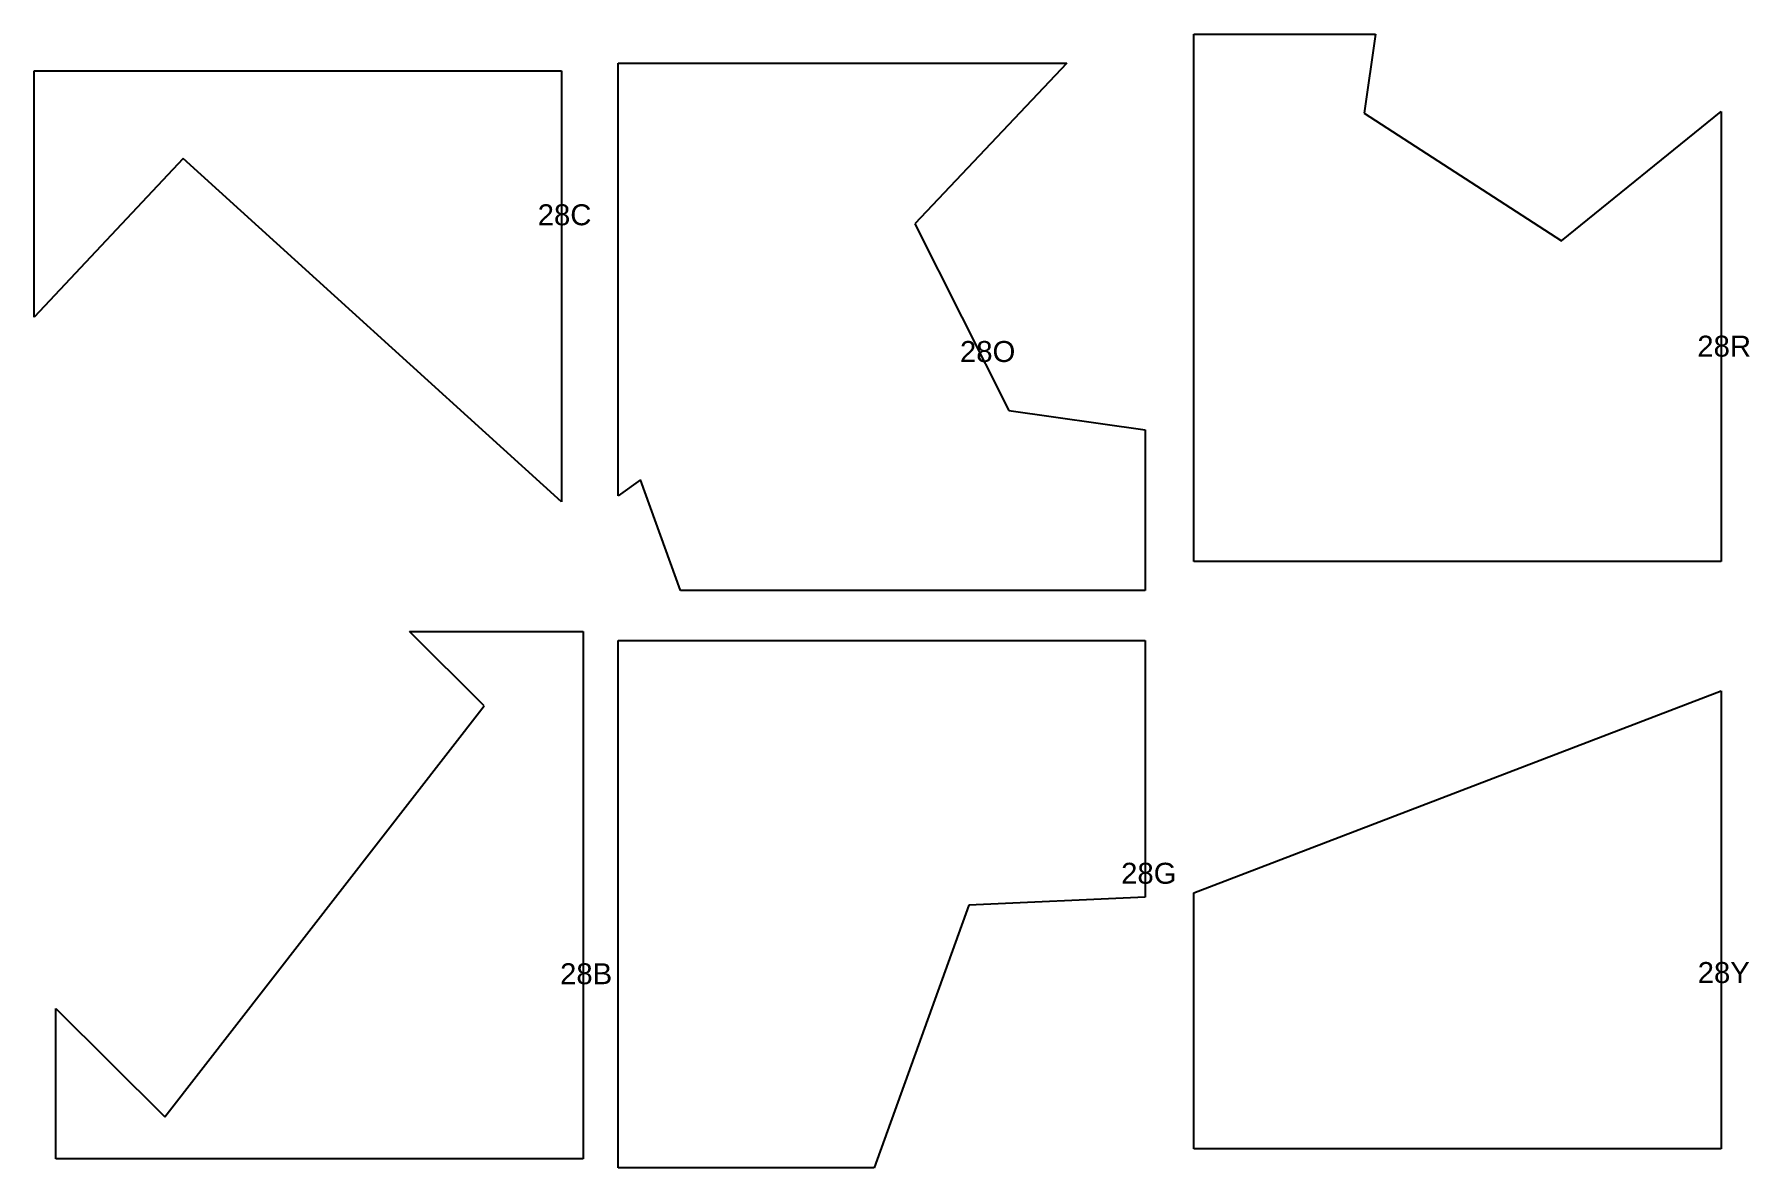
# Model space of a CAD drawing. Header units: millimetres. Extents: x -9.4 to 72.4, y -1.9 to 52.1.
import ezdxf

# ---------------------------------------------------------------- set-up
doc = ezdxf.new("R2010")
doc.units = ezdxf.units.MM
doc.header["$MEASUREMENT"] = 0
doc.layers.add('CUT', color=1, linetype='Continuous')
doc.layers.add('DISPLAY', color=163, linetype='Continuous')

msp = doc.modelspace()

# ---------------------------------------------------------------- linework, layer by layer
at = {"layer": 'CUT'}
for p, q in [((45.934, 26.976), (45.934, 52.126)), ((45.934, 52.126), (54.59, 52.126)), ((54.59, 52.126), (54.057, 48.36)), ((18.461, 50.742), (39.873, 50.742)), ((18.461, 30.106), (18.461, 50.742)), ((39.873, 50.742), (32.618, 43.077)), ((-9.385, 38.628), (-9.385, 50.376)), ((-9.385, 50.376), (15.765, 50.376)), ((15.765, 50.376), (15.765, 29.827)), ((54.057, 48.36), (63.46, 42.275)), ((63.46, 42.275), (71.084, 48.448)), ((71.084, 48.448), (71.084, 26.976)), ((-2.281, 46.198), (-9.385, 38.628)), ((15.765, 29.827), (-2.281, 46.198)), ((32.618, 43.077), (37.096, 34.176)), ((37.096, 34.176), (43.611, 33.258)), ((43.611, 33.258), (43.611, 25.592)), ((19.531, 30.864), (18.461, 30.106)), ((21.433, 25.592), (19.531, 30.864)), ((71.084, 26.976), (45.934, 26.976)), ((43.611, 25.592), (21.433, 25.592)), ((12.077, 20.086), (8.519, 23.626)), ((8.519, 23.626), (16.796, 23.626)), ((16.796, 23.626), (16.796, -1.524)), ((18.461, -1.948), (18.461, 23.202)), ((18.461, 23.202), (43.611, 23.202)), ((43.611, 23.202), (43.611, 10.966)), ((45.934, 11.171), (71.084, 20.796)), ((71.084, 20.796), (71.084, -1.056)), ((-3.162, 0.48), (12.077, 20.086)), ((43.611, 10.966), (35.194, 10.57)), ((45.934, -1.056), (45.934, 11.171)), ((35.194, 10.57), (30.678, -1.948)), ((-8.354, -1.524), (-8.354, 5.645)), ((-8.354, 5.645), (-3.162, 0.48)), ((16.796, -1.524), (-8.354, -1.524)), ((71.084, -1.056), (45.934, -1.056)), ((30.678, -1.948), (18.461, -1.948))]:
    msp.add_line(p, q, dxfattribs=at)

# ---------------------------------------------------------------- texts
at = {"layer": 'DISPLAY', "char_height": 1, "attachment_point": 7, "line_spacing_factor": 0.963855}
for s, insert, width in [('\\fHelvetica;28C', (14.628, 43.001), 3.5241), ('\\fHelvetica;28R', (69.944, 36.733), 3.53012), ('\\fHelvetica;28O', (34.771, 36.478), 3.60843), ('\\fHelvetica;28G', (42.459, 11.585), 3.55422), ('\\fHelvetica;28B', (15.695, 6.791), 3.45181), ('\\fHelvetica;28Y', (69.962, 6.848), 3.49398)]:
    msp.add_mtext(s, dxfattribs=dict(at, insert=insert, width=width))

doc.saveas('drawing.dxf')
